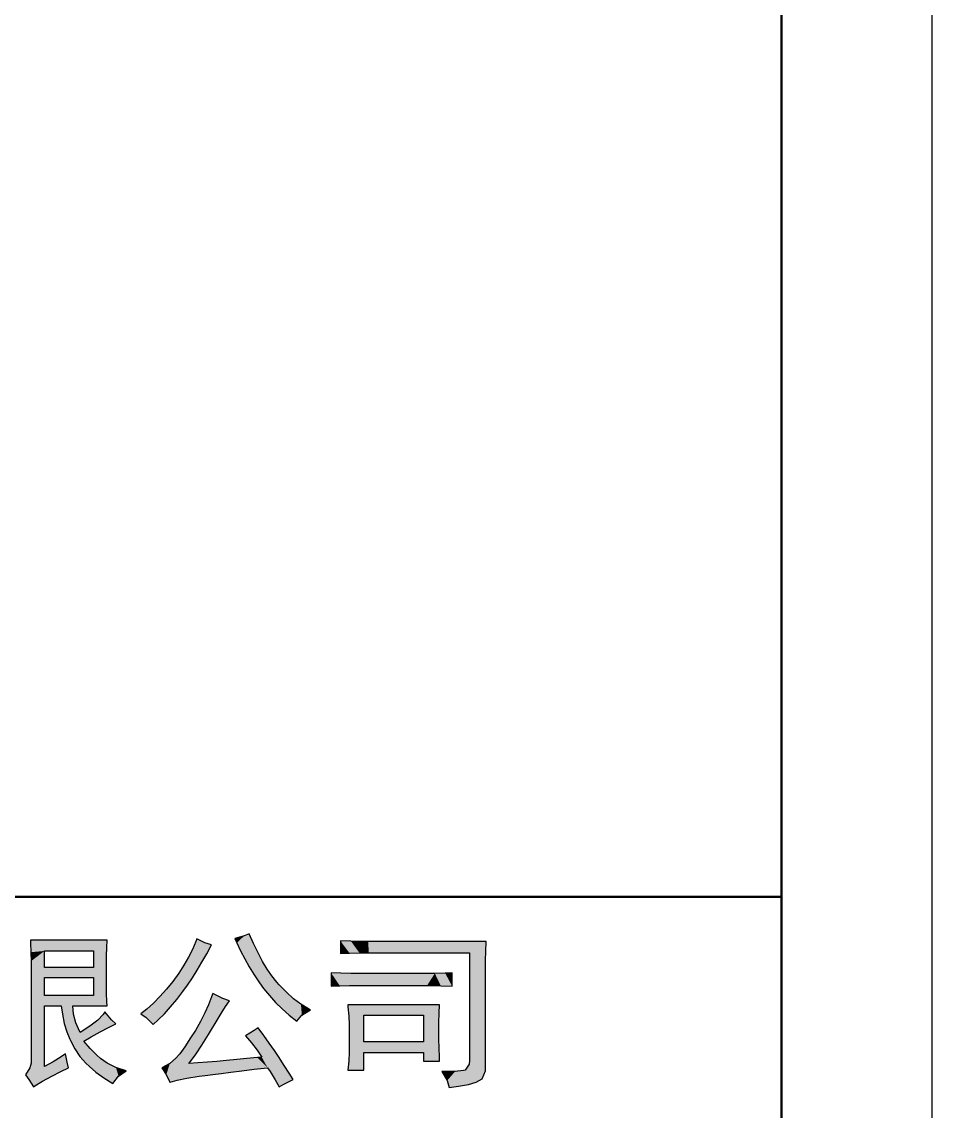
# Model space of a CAD drawing. Extents: x 0 to 420, y 0 to 297.
# Drawn here: x 389.76 to 420, y 39.88 to 76.06 of the extents above; entities that cross this region are included whole.
import ezdxf

# ---------------------------------------------------------------- set-up
doc = ezdxf.new("R2010")
doc.units = 0

msp = doc.modelspace()

# ---------------------------------------------------------------- linework, layer by layer
at = {"color": 7, "lineweight": 25}
msp.add_line((420, 0), (420, 297), dxfattribs=at)
at = {"color": 7, "lineweight": 50}
for p, q in [((415, 5), (415, 292)), ((415, 47), (235, 47))]:
    msp.add_line(p, q, dxfattribs=at)
at = {"color": 154, "lineweight": 25, "ltscale": 0.00236}
msp.add_line((395.576, 45.6), (395.543, 45.512), dxfattribs=at)
at = {"color": 154, "lineweight": 25, "ltscale": 0.007249}
msp.add_line((395.838, 45.475), (395.576, 45.6), dxfattribs=at)
at = {"color": 154, "lineweight": 25, "ltscale": 0.008174}
msp.add_line((397.153, 45.703), (396.836, 45.622), dxfattribs=at)
at = {"color": 154, "lineweight": 25, "ltscale": 0.004123}
msp.add_line((396.836, 45.622), (396.902, 45.471), dxfattribs=at)
at = {"color": 154, "lineweight": 25, "ltscale": 0.004535}
msp.add_line((397.319, 45.777), (397.153, 45.703), dxfattribs=at)
at = {"color": 154, "lineweight": 25, "ltscale": 0.009033}
msp.add_line((397.462, 45.445), (397.319, 45.777), dxfattribs=at)
at = {"color": 154, "lineweight": 25, "ltscale": 0.063541}
msp.add_line((392.596, 45.556), (390.055, 45.556), dxfattribs=at)
at = {"color": 154, "lineweight": 25, "ltscale": 0.002028}
msp.add_line((390.055, 45.556), (390.058, 45.475), dxfattribs=at)
at = {"color": 154, "lineweight": 25, "ltscale": 0.007833}
msp.add_line((390.058, 45.475), (390.069, 45.162), dxfattribs=at)
at = {"color": 154, "lineweight": 25, "ltscale": 0.007093}
msp.add_line((392.578, 45.037), (392.585, 45.32), dxfattribs=at)
at = {"color": 154, "lineweight": 25, "ltscale": 0.0059}
msp.add_line((392.585, 45.32), (392.596, 45.556), dxfattribs=at)
at = {"color": 154, "lineweight": 25, "ltscale": 0.00729}
msp.add_line((395.433, 45.254), (395.304, 44.992), dxfattribs=at)
at = {"color": 154, "lineweight": 25, "ltscale": 0.007013}
for p, q in [((395.543, 45.512), (395.433, 45.254)), ((405.054, 40.959), (405.165, 41.217))]:
    msp.add_line(p, q, dxfattribs=at)
at = {"color": 154, "lineweight": 25, "ltscale": 0.005824}
for p, q in [((396.059, 45.401), (395.838, 45.475)), ((396.534, 43.361), (396.667, 43.552)), ((398.287, 41.703), (398.155, 41.894))]:
    msp.add_line(p, q, dxfattribs=at)
at = {"color": 154, "lineweight": 25, "ltscale": 0.008239}
msp.add_line((395.904, 45.11), (396.059, 45.401), dxfattribs=at)
at = {"color": 154, "lineweight": 25, "ltscale": 0.007416}
msp.add_line((396.902, 45.471), (397.028, 45.202), dxfattribs=at)
at = {"color": 154, "lineweight": 25, "ltscale": 0.008568}
for p, q in [((397.61, 45.136), (397.462, 45.445)), ((403.824, 44.469), (403.481, 44.458))]:
    msp.add_line(p, q, dxfattribs=at)
at = {"color": 154, "lineweight": 25, "ltscale": 0.010406}
msp.add_line((400.347, 45.534), (400.347, 45.118), dxfattribs=at)
at = {"color": 154, "lineweight": 25, "ltscale": 0.008753}
msp.add_line((400.697, 45.523), (400.347, 45.534), dxfattribs=at)
at = {"color": 154, "lineweight": 25, "ltscale": 0.008198}
for p, q in [((401.024, 45.515), (400.697, 45.523)), ((400.693, 44.458), (400.365, 44.466)), ((400.324, 44.049), (400.652, 44.057)), ((392.287, 42.907), (392.029, 42.705))]:
    msp.add_line(p, q, dxfattribs=at)
at = {"color": 154, "lineweight": 25, "ltscale": 0.006079}
msp.add_line((401.267, 45.512), (401.024, 45.515), dxfattribs=at)
at = {"color": 154, "lineweight": 25, "ltscale": 0.098076}
msp.add_line((405.191, 45.512), (401.267, 45.512), dxfattribs=at)
at = {"color": 154, "lineweight": 25, "ltscale": 0.008112}
msp.add_line((405.176, 45.188), (405.191, 45.512), dxfattribs=at)
at = {"color": 154, "lineweight": 25, "ltscale": 0.007369}
msp.add_line((390.069, 45.162), (390.077, 44.867), dxfattribs=at)
at = {"color": 154, "lineweight": 25, "ltscale": 0.006999}
for p, q in [((390.077, 44.867), (390.08, 44.587)), ((396.383, 43.125), (396.534, 43.361))]:
    msp.add_line(p, q, dxfattribs=at)
at = {"color": 154, "lineweight": 25, "ltscale": 0.013721}
for p, q in [((390.515, 44.654), (390.515, 45.202)), ((392.14, 45.202), (392.14, 44.654))]:
    msp.add_line(p, q, dxfattribs=at)
at = {"color": 154, "lineweight": 25, "ltscale": 0.040611}
for p, q in [((390.515, 45.202), (392.14, 45.202)), ((392.14, 44.654), (390.515, 44.654)), ((390.515, 44.322), (392.14, 44.322)), ((392.14, 43.729), (390.515, 43.729))]:
    msp.add_line(p, q, dxfattribs=at)
at = {"color": 154, "lineweight": 25, "ltscale": 0.008196}
msp.add_line((392.574, 44.709), (392.578, 45.037), dxfattribs=at)
at = {"color": 154, "lineweight": 25, "ltscale": 0.007676}
msp.add_line((395.304, 44.992), (395.149, 44.727), dxfattribs=at)
at = {"color": 154, "lineweight": 25, "ltscale": 0.007962}
msp.add_line((395.746, 44.834), (395.904, 45.11), dxfattribs=at)
at = {"color": 154, "lineweight": 25, "ltscale": 0.007497}
msp.add_line((397.028, 45.202), (397.168, 44.937), dxfattribs=at)
at = {"color": 154, "lineweight": 25, "ltscale": 0.00763}
msp.add_line((397.168, 44.937), (397.319, 44.672), dxfattribs=at)
at = {"color": 154, "lineweight": 25, "ltscale": 0.007952}
msp.add_line((397.761, 44.856), (397.61, 45.136), dxfattribs=at)
at = {"color": 154, "lineweight": 25, "ltscale": 0.007557}
msp.add_line((400.347, 45.118), (400.649, 45.129), dxfattribs=at)
at = {"color": 154, "lineweight": 25, "ltscale": 0.00829}
msp.add_line((400.649, 45.129), (400.98, 45.136), dxfattribs=at)
at = {"color": 154, "lineweight": 25, "ltscale": 0.007736}
msp.add_line((400.98, 45.136), (401.29, 45.14), dxfattribs=at)
at = {"color": 154, "lineweight": 25, "ltscale": 0.083617}
msp.add_line((401.29, 45.14), (404.634, 45.14), dxfattribs=at)
at = {"color": 154, "lineweight": 25, "ltscale": 0.089235}
msp.add_line((404.634, 45.14), (404.634, 41.57), dxfattribs=at)
at = {"color": 154, "lineweight": 25, "ltscale": 0.005987}
msp.add_line((405.165, 44.654), (405.168, 44.893), dxfattribs=at)
at = {"color": 154, "lineweight": 25, "ltscale": 0.00737}
msp.add_line((405.168, 44.893), (405.176, 45.188), dxfattribs=at)
at = {"color": 154, "lineweight": 25, "ltscale": 0.077632}
msp.add_line((390.08, 44.587), (390.08, 41.482), dxfattribs=at)
at = {"color": 154, "lineweight": 25, "ltscale": 0.006354}
msp.add_line((392.574, 44.455), (392.574, 44.709), dxfattribs=at)
at = {"color": 154, "lineweight": 25, "ltscale": 0.007918}
msp.add_line((395.149, 44.727), (394.976, 44.462), dxfattribs=at)
at = {"color": 154, "lineweight": 25, "ltscale": 0.007487}
msp.add_line((395.429, 44.311), (395.587, 44.565), dxfattribs=at)
at = {"color": 154, "lineweight": 25, "ltscale": 0.007802}
msp.add_line((395.587, 44.565), (395.746, 44.834), dxfattribs=at)
at = {"color": 154, "lineweight": 25, "ltscale": 0.007692}
msp.add_line((397.319, 44.672), (397.481, 44.41), dxfattribs=at)
at = {"color": 154, "lineweight": 25, "ltscale": 0.007439}
msp.add_line((397.915, 44.602), (397.761, 44.856), dxfattribs=at)
at = {"color": 154, "lineweight": 25, "ltscale": 0.006896}
msp.add_line((398.07, 44.374), (397.915, 44.602), dxfattribs=at)
at = {"color": 154, "lineweight": 25, "ltscale": 0.08592}
msp.add_line((405.165, 41.217), (405.165, 44.654), dxfattribs=at)
at = {"color": 154, "lineweight": 25, "ltscale": 0.014826}
for p, q in [((390.515, 43.729), (390.515, 44.322)), ((392.14, 44.322), (392.14, 43.729)), ((401.12, 41.239), (401.12, 41.832))]:
    msp.add_line(p, q, dxfattribs=at)
at = {"color": 154, "lineweight": 25, "ltscale": 0.008841}
msp.add_line((392.574, 44.101), (392.574, 44.455), dxfattribs=at)
at = {"color": 154, "lineweight": 25, "ltscale": 0.008054}
msp.add_line((394.777, 44.189), (394.574, 43.939), dxfattribs=at)
at = {"color": 154, "lineweight": 25, "ltscale": 0.008436}
msp.add_line((394.976, 44.462), (394.777, 44.189), dxfattribs=at)
at = {"color": 154, "lineweight": 25, "ltscale": 0.007228}
msp.add_line((395.267, 44.071), (395.429, 44.311), dxfattribs=at)
at = {"color": 154, "lineweight": 25, "ltscale": 0.007969}
msp.add_line((397.481, 44.41), (397.658, 44.145), dxfattribs=at)
at = {"color": 154, "lineweight": 25, "ltscale": 0.005728}
msp.add_line((397.658, 44.145), (397.794, 43.961), dxfattribs=at)
at = {"color": 154, "lineweight": 25, "ltscale": 0.006486}
msp.add_line((398.232, 44.171), (398.07, 44.374), dxfattribs=at)
at = {"color": 154, "lineweight": 25, "ltscale": 0.003067}
msp.add_line((398.313, 44.079), (398.232, 44.171), dxfattribs=at)
at = {"color": 154, "lineweight": 25, "ltscale": 0.010959}
for p, q in [((400.033, 44.477), (400.033, 44.038)), ((404.052, 44.038), (404.052, 44.477))]:
    msp.add_line(p, q, dxfattribs=at)
at = {"color": 154, "lineweight": 25, "ltscale": 0.008292}
msp.add_line((400.365, 44.466), (400.033, 44.477), dxfattribs=at)
at = {"color": 154, "lineweight": 25, "ltscale": 0.007091}
for p, q in [((400.976, 44.455), (400.693, 44.458)), ((403.106, 41.832), (403.106, 41.548))]:
    msp.add_line(p, q, dxfattribs=at)
at = {"color": 154, "lineweight": 25, "ltscale": 0.055714}
msp.add_line((403.205, 44.455), (400.976, 44.455), dxfattribs=at)
at = {"color": 154, "lineweight": 25, "ltscale": 0.006908}
msp.add_line((403.481, 44.458), (403.205, 44.455), dxfattribs=at)
at = {"color": 154, "lineweight": 25, "ltscale": 0.005713}
msp.add_line((404.052, 44.477), (403.824, 44.469), dxfattribs=at)
at = {"color": 154, "lineweight": 25, "ltscale": 0.00783}
for p, q in [((392.582, 43.788), (392.574, 44.101)), ((403.363, 44.057), (403.677, 44.049))]:
    msp.add_line(p, q, dxfattribs=at)
at = {"color": 154, "lineweight": 25, "ltscale": 0.006725}
msp.add_line((392.589, 43.519), (392.582, 43.788), dxfattribs=at)
at = {"color": 154, "lineweight": 25, "ltscale": 0.008421}
for p, q in [((394.574, 43.939), (394.353, 43.685)), ((396.902, 41.6), (396.567, 41.567))]:
    msp.add_line(p, q, dxfattribs=at)
at = {"color": 154, "lineweight": 25, "ltscale": 0.008417}
msp.add_line((394.913, 43.593), (395.116, 43.862), dxfattribs=at)
at = {"color": 154, "lineweight": 25, "ltscale": 0.006466}
for p, q in [((395.116, 43.862), (395.267, 44.071)), ((395.403, 41.578), (395.554, 41.788))]:
    msp.add_line(p, q, dxfattribs=at)
at = {"color": 154, "lineweight": 25, "ltscale": 0.003234}
msp.add_line((396.11, 43.795), (396.066, 43.674), dxfattribs=at)
at = {"color": 154, "lineweight": 25, "ltscale": 0.009349}
msp.add_line((396.446, 43.629), (396.11, 43.795), dxfattribs=at)
at = {"color": 154, "lineweight": 25, "ltscale": 0.007723}
msp.add_line((397.794, 43.961), (397.989, 43.722), dxfattribs=at)
at = {"color": 154, "lineweight": 25, "ltscale": 0.008597}
msp.add_line((398.553, 43.832), (398.313, 44.079), dxfattribs=at)
at = {"color": 154, "lineweight": 25, "ltscale": 0.008084}
msp.add_line((398.792, 43.615), (398.553, 43.832), dxfattribs=at)
at = {"color": 154, "lineweight": 25, "ltscale": 0.007281}
msp.add_line((400.033, 44.038), (400.324, 44.049), dxfattribs=at)
at = {"color": 154, "lineweight": 25, "ltscale": 0.008104}
msp.add_line((400.652, 44.057), (400.976, 44.06), dxfattribs=at)
at = {"color": 154, "lineweight": 25, "ltscale": 0.056267}
msp.add_line((400.976, 44.06), (403.227, 44.06), dxfattribs=at)
at = {"color": 154, "lineweight": 25, "ltscale": 0.003409}
msp.add_line((403.227, 44.06), (403.363, 44.057), dxfattribs=at)
at = {"color": 154, "lineweight": 25, "ltscale": 0.009397}
msp.add_line((403.677, 44.049), (404.052, 44.038), dxfattribs=at)
at = {"color": 154, "lineweight": 25, "ltscale": 0.003596}
msp.add_line((392.596, 43.375), (392.589, 43.519), dxfattribs=at)
at = {"color": 154, "lineweight": 25, "ltscale": 0.007174}
msp.add_line((394.136, 43.464), (393.922, 43.272), dxfattribs=at)
at = {"color": 154, "lineweight": 25, "ltscale": 0.007749}
for p, q in [((394.353, 43.685), (394.136, 43.464)), ((392.254, 41.747), (392.033, 41.964))]:
    msp.add_line(p, q, dxfattribs=at)
at = {"color": 154, "lineweight": 25, "ltscale": 0.008041}
msp.add_line((394.707, 43.346), (394.913, 43.593), dxfattribs=at)
at = {"color": 154, "lineweight": 25, "ltscale": 0.007378}
msp.add_line((395.967, 43.419), (395.845, 43.151), dxfattribs=at)
at = {"color": 154, "lineweight": 25, "ltscale": 0.006823}
msp.add_line((396.066, 43.674), (395.967, 43.419), dxfattribs=at)
at = {"color": 154, "lineweight": 25, "ltscale": 0.005854}
msp.add_line((396.667, 43.552), (396.446, 43.629), dxfattribs=at)
at = {"color": 154, "lineweight": 25, "ltscale": 0.007694}
for p, q in [((397.989, 43.722), (398.195, 43.493)), ((394.501, 43.117), (394.707, 43.346))]:
    msp.add_line(p, q, dxfattribs=at)
at = {"color": 154, "lineweight": 25, "ltscale": 0.007684}
msp.add_line((398.195, 43.493), (398.413, 43.276), dxfattribs=at)
at = {"color": 154, "lineweight": 25, "ltscale": 0.007625}
msp.add_line((399.035, 43.431), (398.792, 43.615), dxfattribs=at)
at = {"color": 154, "lineweight": 25, "ltscale": 0.007233}
msp.add_line((399.282, 43.28), (399.035, 43.431), dxfattribs=at)
at = {"color": 154, "lineweight": 25, "ltscale": 0.07625}
msp.add_line((403.64, 43.419), (400.59, 43.419), dxfattribs=at)
at = {"color": 154, "lineweight": 25, "ltscale": 0.001851}
msp.add_line((400.59, 43.419), (400.597, 43.346), dxfattribs=at)
at = {"color": 154, "lineweight": 25, "ltscale": 0.007198}
msp.add_line((403.621, 43.132), (403.64, 43.419), dxfattribs=at)
at = {"color": 154, "lineweight": 25, "ltscale": 0.050097}
msp.add_line((390.515, 41.371), (390.515, 43.375), dxfattribs=at)
at = {"color": 154, "lineweight": 25, "ltscale": 0.013905}
msp.add_line((390.515, 43.375), (391.071, 43.375), dxfattribs=at)
at = {"color": 154, "lineweight": 25, "ltscale": 0.006981}
msp.add_line((391.071, 43.375), (391.112, 43.099), dxfattribs=at)
at = {"color": 154, "lineweight": 25, "ltscale": 0.007712}
msp.add_line((391.112, 43.099), (391.174, 42.797), dxfattribs=at)
at = {"color": 154, "lineweight": 25, "ltscale": 0.028455}
msp.add_line((391.458, 43.375), (392.596, 43.375), dxfattribs=at)
at = {"color": 154, "lineweight": 25, "ltscale": 0.006937}
msp.add_line((391.484, 43.099), (391.458, 43.375), dxfattribs=at)
at = {"color": 154, "lineweight": 25, "ltscale": 0.00735}
msp.add_line((391.561, 42.815), (391.484, 43.099), dxfattribs=at)
at = {"color": 154, "lineweight": 25, "ltscale": 0.006513}
msp.add_line((392.467, 43.095), (392.287, 42.907), dxfattribs=at)
at = {"color": 154, "lineweight": 25, "ltscale": 0.002505}
msp.add_line((392.526, 43.176), (392.467, 43.095), dxfattribs=at)
at = {"color": 154, "lineweight": 25, "ltscale": 0.008372}
msp.add_line((392.74, 42.919), (392.526, 43.176), dxfattribs=at)
at = {"color": 154, "lineweight": 25, "ltscale": 0.006631}
msp.add_line((393.922, 43.272), (393.712, 43.11), dxfattribs=at)
at = {"color": 154, "lineweight": 25, "ltscale": 0.005389}
msp.add_line((393.712, 43.11), (393.893, 42.992), dxfattribs=at)
at = {"color": 154, "lineweight": 25, "ltscale": 0.007358}
msp.add_line((394.291, 42.911), (394.501, 43.117), dxfattribs=at)
at = {"color": 154, "lineweight": 25, "ltscale": 0.008072}
msp.add_line((395.845, 43.151), (395.698, 42.863), dxfattribs=at)
at = {"color": 154, "lineweight": 25, "ltscale": 0.007975}
msp.add_line((396.217, 42.852), (396.383, 43.125), dxfattribs=at)
at = {"color": 154, "lineweight": 25, "ltscale": 0.007892}
msp.add_line((398.413, 43.276), (398.648, 43.066), dxfattribs=at)
at = {"color": 154, "lineweight": 25, "ltscale": 0.007867}
msp.add_line((398.648, 43.066), (398.895, 42.871), dxfattribs=at)
at = {"color": 154, "lineweight": 25, "ltscale": 0.006463}
msp.add_line((398.895, 42.871), (399.065, 43.066), dxfattribs=at)
at = {"color": 154, "lineweight": 25, "ltscale": 0.008512}
msp.add_line((399.065, 43.066), (399.356, 43.243), dxfattribs=at)
at = {"color": 154, "lineweight": 25, "ltscale": 0.002059}
msp.add_line((399.356, 43.243), (399.282, 43.28), dxfattribs=at)
at = {"color": 154, "lineweight": 25, "ltscale": 0.007771}
msp.add_line((400.597, 43.346), (400.627, 43.036), dxfattribs=at)
at = {"color": 154, "lineweight": 25, "ltscale": 0.02201}
for p, q in [((401.12, 42.185), (401.12, 43.066)), ((403.106, 43.066), (403.106, 42.185))]:
    msp.add_line(p, q, dxfattribs=at)
at = {"color": 154, "lineweight": 25, "ltscale": 0.049636}
for p, q in [((401.12, 43.066), (403.106, 43.066)), ((403.106, 42.185), (401.12, 42.185)), ((401.12, 41.832), (403.106, 41.832))]:
    msp.add_line(p, q, dxfattribs=at)
at = {"color": 154, "lineweight": 25, "ltscale": 0.007644}
msp.add_line((403.618, 42.826), (403.621, 43.132), dxfattribs=at)
at = {"color": 154, "lineweight": 25, "ltscale": 0.007224}
msp.add_line((391.174, 42.797), (391.259, 42.521), dxfattribs=at)
at = {"color": 154, "lineweight": 25, "ltscale": 0.008005}
msp.add_line((391.686, 42.521), (391.561, 42.815), dxfattribs=at)
at = {"color": 154, "lineweight": 25, "ltscale": 0.009733}
msp.add_line((392.029, 42.705), (391.701, 42.495), dxfattribs=at)
at = {"color": 154, "lineweight": 25, "ltscale": 0.006754}
msp.add_line((392.644, 42.664), (392.887, 42.782), dxfattribs=at)
at = {"color": 154, "lineweight": 25, "ltscale": 0.005018}
msp.add_line((392.887, 42.782), (392.74, 42.919), dxfattribs=at)
at = {"color": 154, "lineweight": 25, "ltscale": 0.008205}
msp.add_line((393.893, 42.992), (394.125, 42.76), dxfattribs=at)
at = {"color": 154, "lineweight": 25, "ltscale": 0.005606}
msp.add_line((394.125, 42.76), (394.291, 42.911), dxfattribs=at)
at = {"color": 154, "lineweight": 25, "ltscale": 0.008658}
msp.add_line((395.698, 42.863), (395.528, 42.561), dxfattribs=at)
at = {"color": 154, "lineweight": 25, "ltscale": 0.009129}
msp.add_line((396.029, 42.539), (396.217, 42.852), dxfattribs=at)
at = {"color": 154, "lineweight": 25, "ltscale": 0.006912}
msp.add_line((400.627, 43.036), (400.638, 42.76), dxfattribs=at)
at = {"color": 154, "lineweight": 25, "ltscale": 0.020444}
msp.add_line((400.638, 42.76), (400.638, 41.942), dxfattribs=at)
at = {"color": 154, "lineweight": 25, "ltscale": 0.001658}
msp.add_line((403.618, 42.76), (403.618, 42.826), dxfattribs=at)
at = {"color": 154, "lineweight": 25, "ltscale": 0.012156}
msp.add_line((403.618, 42.274), (403.618, 42.76), dxfattribs=at)
at = {"color": 154, "lineweight": 25, "ltscale": 0.006687}
msp.add_line((391.259, 42.521), (391.362, 42.274), dxfattribs=at)
at = {"color": 154, "lineweight": 25, "ltscale": 0.000742191}
msp.add_line((391.701, 42.495), (391.686, 42.521), dxfattribs=at)
at = {"color": 154, "lineweight": 25, "ltscale": 0.007265}
msp.add_line((391.823, 42.208), (392.073, 42.355), dxfattribs=at)
at = {"color": 154, "lineweight": 25, "ltscale": 0.008533}
msp.add_line((392.073, 42.355), (392.372, 42.521), dxfattribs=at)
at = {"color": 154, "lineweight": 25, "ltscale": 0.007704}
msp.add_line((392.372, 42.521), (392.644, 42.664), dxfattribs=at)
at = {"color": 154, "lineweight": 25, "ltscale": 0.007331}
msp.add_line((395.528, 42.561), (395.37, 42.314), dxfattribs=at)
at = {"color": 154, "lineweight": 25, "ltscale": 0.010503}
msp.add_line((395.742, 42.071), (395.963, 42.429), dxfattribs=at)
at = {"color": 154, "lineweight": 25, "ltscale": 0.003222}
msp.add_line((395.963, 42.429), (396.029, 42.539), dxfattribs=at)
at = {"color": 154, "lineweight": 25, "ltscale": 0.008386}
msp.add_line((397.484, 42.558), (397.197, 42.384), dxfattribs=at)
at = {"color": 154, "lineweight": 25, "ltscale": 0.007581}
msp.add_line((397.197, 42.384), (397.392, 42.152), dxfattribs=at)
at = {"color": 154, "lineweight": 25, "ltscale": 0.003886}
msp.add_line((397.61, 42.65), (397.484, 42.558), dxfattribs=at)
at = {"color": 154, "lineweight": 25, "ltscale": 0.007902}
msp.add_line((397.798, 42.395), (397.61, 42.65), dxfattribs=at)
at = {"color": 154, "lineweight": 25, "ltscale": 0.007847}
msp.add_line((397.982, 42.141), (397.798, 42.395), dxfattribs=at)
at = {"color": 154, "lineweight": 25, "ltscale": 0.001197}
msp.add_line((391.362, 42.274), (391.381, 42.23), dxfattribs=at)
at = {"color": 154, "lineweight": 25, "ltscale": 0.007785}
msp.add_line((391.381, 42.23), (391.524, 41.953), dxfattribs=at)
at = {"color": 154, "lineweight": 25, "ltscale": 0.008031}
for p, q in [((392.033, 41.964), (391.823, 42.208)), ((392.891, 41.338), (392.604, 41.482))]:
    msp.add_line(p, q, dxfattribs=at)
at = {"color": 154, "lineweight": 25, "ltscale": 0.00698}
msp.add_line((395.175, 42.016), (395.009, 41.791), dxfattribs=at)
at = {"color": 154, "lineweight": 25, "ltscale": 0.008914}
for p, q in [((395.37, 42.314), (395.175, 42.016)), ((393.226, 41.217), (392.891, 41.338))]:
    msp.add_line(p, q, dxfattribs=at)
at = {"color": 154, "lineweight": 25, "ltscale": 0.008505}
msp.add_line((395.554, 41.788), (395.742, 42.071), dxfattribs=at)
at = {"color": 154, "lineweight": 25, "ltscale": 0.007754}
msp.add_line((397.392, 42.152), (397.58, 41.906), dxfattribs=at)
at = {"color": 154, "lineweight": 25, "ltscale": 0.007537}
msp.add_line((398.155, 41.894), (397.982, 42.141), dxfattribs=at)
at = {"color": 154, "lineweight": 25, "ltscale": 0.007276}
msp.add_line((403.621, 41.983), (403.618, 42.274), dxfattribs=at)
at = {"color": 154, "lineweight": 25, "ltscale": 0.007556}
msp.add_line((403.632, 41.681), (403.621, 41.983), dxfattribs=at)
at = {"color": 154, "lineweight": 25, "ltscale": 0.007898}
msp.add_line((391.075, 41.685), (390.806, 41.519), dxfattribs=at)
at = {"color": 154, "lineweight": 25, "ltscale": 0.004475}
msp.add_line((391.219, 41.791), (391.075, 41.685), dxfattribs=at)
at = {"color": 154, "lineweight": 25, "ltscale": 0.0071}
msp.add_line((391.267, 41.511), (391.219, 41.791), dxfattribs=at)
at = {"color": 154, "lineweight": 25, "ltscale": 0.00756}
for p, q in [((391.524, 41.953), (391.694, 41.703)), ((392.976, 41.047), (393.226, 41.217))]:
    msp.add_line(p, q, dxfattribs=at)
at = {"color": 154, "lineweight": 25, "ltscale": 0.007496}
msp.add_line((391.694, 41.703), (391.896, 41.482), dxfattribs=at)
at = {"color": 154, "lineweight": 25, "ltscale": 0.004176}
msp.add_line((392.379, 41.637), (392.254, 41.747), dxfattribs=at)
at = {"color": 154, "lineweight": 25, "ltscale": 0.00682}
msp.add_line((392.604, 41.482), (392.379, 41.637), dxfattribs=at)
at = {"color": 154, "lineweight": 25, "ltscale": 0.006394}
msp.add_line((394.873, 41.637), (394.681, 41.467), dxfattribs=at)
at = {"color": 154, "lineweight": 25, "ltscale": 0.005155}
msp.add_line((395.009, 41.791), (394.873, 41.637), dxfattribs=at)
at = {"color": 154, "lineweight": 25, "ltscale": 0.008504}
msp.add_line((397.241, 41.629), (396.902, 41.6), dxfattribs=at)
at = {"color": 154, "lineweight": 25, "ltscale": 0.008705}
msp.add_line((397.588, 41.666), (397.241, 41.629), dxfattribs=at)
at = {"color": 154, "lineweight": 25, "ltscale": 0.006768}
msp.add_line((397.58, 41.906), (397.731, 41.681), dxfattribs=at)
at = {"color": 154, "lineweight": 25, "ltscale": 0.003611}
msp.add_line((397.731, 41.681), (397.588, 41.666), dxfattribs=at)
at = {"color": 154, "lineweight": 25, "ltscale": 0.009069}
msp.add_line((398.483, 41.397), (398.287, 41.703), dxfattribs=at)
at = {"color": 154, "lineweight": 25, "ltscale": 0.007192}
msp.add_line((400.638, 41.847), (400.623, 41.559), dxfattribs=at)
at = {"color": 154, "lineweight": 25, "ltscale": 0.002394}
msp.add_line((400.638, 41.942), (400.638, 41.847), dxfattribs=at)
at = {"color": 154, "lineweight": 25, "ltscale": 0.00332}
msp.add_line((403.64, 41.548), (403.632, 41.681), dxfattribs=at)
at = {"color": 154, "lineweight": 25, "ltscale": 0.007}
msp.add_line((390.036, 41.32), (389.885, 41.084), dxfattribs=at)
at = {"color": 154, "lineweight": 25, "ltscale": 0.0042}
msp.add_line((390.08, 41.482), (390.036, 41.32), dxfattribs=at)
at = {"color": 154, "lineweight": 25, "ltscale": 0.008154}
msp.add_line((390.806, 41.519), (390.515, 41.371), dxfattribs=at)
at = {"color": 154, "lineweight": 25, "ltscale": 0.007125}
msp.add_line((391.06, 41.198), (391.314, 41.327), dxfattribs=at)
at = {"color": 154, "lineweight": 25, "ltscale": 0.004758}
msp.add_line((391.314, 41.327), (391.267, 41.511), dxfattribs=at)
at = {"color": 154, "lineweight": 25, "ltscale": 0.004039}
msp.add_line((391.896, 41.482), (392.007, 41.364), dxfattribs=at)
at = {"color": 154, "lineweight": 25, "ltscale": 0.007312}
msp.add_line((392.007, 41.364), (392.228, 41.173), dxfattribs=at)
at = {"color": 154, "lineweight": 25, "ltscale": 0.007579}
for p, q in [((394.681, 41.467), (394.412, 41.327)), ((395.613, 41.486), (395.311, 41.46))]:
    msp.add_line(p, q, dxfattribs=at)
at = {"color": 154, "lineweight": 25, "ltscale": 0.006922}
msp.add_line((394.412, 41.327), (394.563, 41.095), dxfattribs=at)
at = {"color": 154, "lineweight": 25, "ltscale": 0.00374}
msp.add_line((395.311, 41.46), (395.403, 41.578), dxfattribs=at)
at = {"color": 154, "lineweight": 25, "ltscale": 0.007854}
msp.add_line((395.926, 41.511), (395.613, 41.486), dxfattribs=at)
at = {"color": 154, "lineweight": 25, "ltscale": 0.007946}
msp.add_line((396.243, 41.537), (395.926, 41.511), dxfattribs=at)
at = {"color": 154, "lineweight": 25, "ltscale": 0.008137}
msp.add_line((396.567, 41.567), (396.243, 41.537), dxfattribs=at)
at = {"color": 154, "lineweight": 25, "ltscale": 0.0102}
msp.add_line((397.076, 41.224), (397.481, 41.272), dxfattribs=at)
at = {"color": 154, "lineweight": 25, "ltscale": 0.011228}
msp.add_line((397.481, 41.272), (397.926, 41.327), dxfattribs=at)
at = {"color": 154, "lineweight": 25, "ltscale": 0.003934}
msp.add_line((397.926, 41.327), (398.011, 41.195), dxfattribs=at)
at = {"color": 154, "lineweight": 25, "ltscale": 0.007614}
for p, q in [((398.645, 41.139), (398.483, 41.397)), ((390.195, 40.719), (390.452, 40.882))]:
    msp.add_line(p, q, dxfattribs=at)
at = {"color": 154, "lineweight": 25, "ltscale": 0.008055}
msp.add_line((400.623, 41.559), (400.59, 41.239), dxfattribs=at)
at = {"color": 154, "lineweight": 25, "ltscale": 0.013353}
msp.add_line((403.106, 41.548), (403.64, 41.548), dxfattribs=at)
at = {"color": 154, "lineweight": 25, "ltscale": 0.006028}
msp.add_line((404.623, 41.438), (404.487, 41.239), dxfattribs=at)
at = {"color": 154, "lineweight": 25, "ltscale": 0.003327}
msp.add_line((404.634, 41.57), (404.623, 41.438), dxfattribs=at)
at = {"color": 154, "lineweight": 25, "ltscale": 0.004734}
msp.add_line((389.885, 41.084), (389.999, 40.933), dxfattribs=at)
at = {"color": 154, "lineweight": 25, "ltscale": 0.007155}
msp.add_line((389.999, 40.933), (390.15, 40.69), dxfattribs=at)
at = {"color": 154, "lineweight": 25, "ltscale": 0.008608}
msp.add_line((390.452, 40.882), (390.758, 41.04), dxfattribs=at)
at = {"color": 154, "lineweight": 25, "ltscale": 0.008527}
msp.add_line((390.758, 41.04), (391.06, 41.198), dxfattribs=at)
at = {"color": 154, "lineweight": 25, "ltscale": 0.00805}
msp.add_line((392.228, 41.173), (392.489, 40.985), dxfattribs=at)
at = {"color": 154, "lineweight": 25, "ltscale": 0.008893}
msp.add_line((392.489, 40.985), (392.792, 40.797), dxfattribs=at)
at = {"color": 154, "lineweight": 25, "ltscale": 0.007699}
msp.add_line((392.792, 40.8), (392.976, 41.047), dxfattribs=at)
at = {"color": 154, "lineweight": 25, "ltscale": 0.007004}
msp.add_line((394.563, 41.095), (394.681, 40.841), dxfattribs=at)
at = {"color": 154, "lineweight": 25, "ltscale": 0.006148}
msp.add_line((394.689, 40.845), (394.924, 40.915), dxfattribs=at)
at = {"color": 154, "lineweight": 25, "ltscale": 0.008182}
msp.add_line((394.924, 40.915), (395.245, 40.981), dxfattribs=at)
at = {"color": 154, "lineweight": 25, "ltscale": 0.010236}
msp.add_line((395.245, 40.981), (395.65, 41.04), dxfattribs=at)
at = {"color": 154, "lineweight": 25, "ltscale": 0.00521}
msp.add_line((395.65, 41.04), (395.856, 41.069), dxfattribs=at)
at = {"color": 154, "lineweight": 25, "ltscale": 0.006214}
msp.add_line((395.856, 41.069), (396.103, 41.099), dxfattribs=at)
at = {"color": 154, "lineweight": 25, "ltscale": 0.00715}
msp.add_line((396.103, 41.099), (396.387, 41.136), dxfattribs=at)
at = {"color": 154, "lineweight": 25, "ltscale": 0.008167}
msp.add_line((396.387, 41.136), (396.711, 41.176), dxfattribs=at)
at = {"color": 154, "lineweight": 25, "ltscale": 0.009195}
msp.add_line((396.711, 41.176), (397.076, 41.224), dxfattribs=at)
at = {"color": 154, "lineweight": 25, "ltscale": 0.007976}
msp.add_line((398.011, 41.195), (398.177, 40.922), dxfattribs=at)
at = {"color": 154, "lineweight": 25, "ltscale": 0.006728}
msp.add_line((398.177, 40.922), (398.313, 40.69), dxfattribs=at)
at = {"color": 154, "lineweight": 25, "ltscale": 0.008484}
msp.add_line((398.472, 40.775), (398.774, 40.929), dxfattribs=at)
at = {"color": 154, "lineweight": 25, "ltscale": 0.006159}
msp.add_line((398.774, 40.929), (398.645, 41.139), dxfattribs=at)
at = {"color": 154, "lineweight": 25, "ltscale": 0.013261}
msp.add_line((400.59, 41.239), (401.12, 41.239), dxfattribs=at)
at = {"color": 154, "lineweight": 25, "ltscale": 0.011053}
msp.add_line((404.155, 41.202), (403.713, 41.195), dxfattribs=at)
at = {"color": 154, "lineweight": 25, "ltscale": 0.008639}
msp.add_line((403.713, 41.195), (403.894, 40.9), dxfattribs=at)
at = {"color": 154, "lineweight": 25, "ltscale": 0.006009}
msp.add_line((403.894, 40.9), (403.957, 40.668), dxfattribs=at)
at = {"color": 154, "lineweight": 25, "ltscale": 0.006845}
msp.add_line((404.428, 41.228), (404.155, 41.202), dxfattribs=at)
at = {"color": 154, "lineweight": 25, "ltscale": 0.001499}
msp.add_line((404.487, 41.239), (404.428, 41.228), dxfattribs=at)
at = {"color": 154, "lineweight": 25, "ltscale": 0.00586}
msp.add_line((404.852, 40.841), (405.054, 40.959), dxfattribs=at)
at = {"color": 154, "lineweight": 25, "ltscale": 0.001328}
msp.add_line((390.15, 40.69), (390.195, 40.719), dxfattribs=at)
at = {"color": 154, "lineweight": 25, "ltscale": 9.20296e-05}
msp.add_line((392.792, 40.797), (392.792, 40.8), dxfattribs=at)
at = {"color": 154, "lineweight": 25, "ltscale": 0.000205656}
msp.add_line((394.681, 40.841), (394.689, 40.845), dxfattribs=at)
at = {"color": 154, "lineweight": 25, "ltscale": 0.004491}
msp.add_line((398.313, 40.69), (398.472, 40.775), dxfattribs=at)
at = {"color": 154, "lineweight": 25, "ltscale": 0.007801}
msp.add_line((403.957, 40.668), (404.266, 40.708), dxfattribs=at)
at = {"color": 154, "lineweight": 25, "ltscale": 0.008344}
msp.add_line((404.266, 40.708), (404.594, 40.771), dxfattribs=at)
at = {"color": 154, "lineweight": 25, "ltscale": 0.006679}
msp.add_line((404.594, 40.771), (404.852, 40.841), dxfattribs=at)
at = {"color": 154, "lineweight": 5}
for points in [[(395.433, 45.254), (395.587, 44.565), (395.543, 45.512), (395.576, 45.6)], [(395.838, 45.475), (395.576, 45.6), (395.746, 44.834), (395.587, 44.565)], [(396.902, 45.471), (397.153, 45.703), (396.836, 45.622)], [(396.902, 45.471), (397.028, 45.202), (397.153, 45.703), (397.168, 44.937)], [(397.153, 45.703), (397.168, 44.937), (397.319, 45.777), (397.319, 44.672)], [(397.481, 44.41), (397.462, 45.445), (397.319, 45.777)], [(397.319, 45.777), (397.319, 44.672), (397.481, 44.41)], [(392.596, 45.556), (390.055, 45.556), (390.069, 45.162), (390.058, 45.475)], [(392.14, 45.202), (392.596, 45.556), (390.515, 45.202), (390.069, 45.162)], [(392.578, 45.037), (392.585, 45.32), (392.14, 45.202), (392.596, 45.556)], [(395.304, 44.992), (395.429, 44.311), (395.433, 45.254), (395.587, 44.565)], [(395.838, 45.475), (395.746, 44.834), (396.059, 45.401), (395.904, 45.11)], [(397.658, 44.145), (397.61, 45.136), (397.481, 44.41), (397.462, 45.445)], [(400.697, 45.523), (400.347, 45.534), (400.98, 45.136), (400.649, 45.129)], [(400.649, 45.129), (400.347, 45.534), (400.347, 45.118)], [(400.697, 45.523), (400.98, 45.136), (401.024, 45.515)], [(401.29, 45.14), (401.267, 45.512), (400.98, 45.136), (401.024, 45.515)], [(401.29, 45.14), (404.634, 45.14), (401.267, 45.512), (405.191, 45.512)], [(404.852, 40.841), (405.176, 45.188), (404.634, 45.14), (405.191, 45.512)], [(390.515, 45.202), (390.069, 45.162), (390.077, 44.867)], [(390.515, 45.202), (390.077, 44.867), (390.15, 40.69), (390.08, 44.587)], [(390.515, 45.202), (390.15, 40.69), (390.452, 40.882), (390.195, 40.719)], [(390.515, 45.202), (390.452, 40.882), (390.515, 43.375), (390.515, 41.371)], [(390.515, 43.375), (390.515, 43.729), (390.515, 45.202), (390.515, 44.322)], [(390.515, 45.202), (390.515, 44.322), (390.515, 44.654), (392.14, 44.322)], [(392.14, 44.654), (392.596, 43.375), (392.14, 45.202), (392.589, 43.519)], [(392.14, 45.202), (392.589, 43.519), (392.582, 43.788)], [(392.574, 44.709), (392.578, 45.037), (392.574, 44.101), (392.14, 45.202)], [(392.14, 45.202), (392.582, 43.788), (392.574, 44.101)], [(395.149, 44.727), (395.267, 44.071), (395.304, 44.992), (395.429, 44.311)], [(397.794, 43.961), (397.761, 44.856), (397.658, 44.145), (397.61, 45.136)], [(404.852, 40.841), (404.634, 45.14), (404.623, 41.438), (404.634, 41.57)], [(405.054, 40.959), (405.168, 44.893), (404.852, 40.841), (405.176, 45.188)], [(405.054, 40.959), (405.165, 41.217), (405.168, 44.893), (405.165, 44.654)], [(390.036, 41.32), (390.15, 40.69), (390.08, 41.482), (390.08, 44.587)], [(390.515, 44.654), (392.14, 44.322), (392.14, 44.654), (392.596, 43.375)], [(392.574, 44.709), (392.574, 44.101), (392.574, 44.455)], [(394.976, 44.462), (395.116, 43.862), (395.149, 44.727), (395.267, 44.071)], [(397.989, 43.722), (397.915, 44.602), (397.794, 43.961), (397.761, 44.856)], [(398.195, 43.493), (398.07, 44.374), (397.989, 43.722), (397.915, 44.602)], [(392.14, 43.729), (392.596, 43.375), (392.14, 44.322)], [(394.574, 43.939), (394.707, 43.346), (394.777, 44.189), (394.913, 43.593)], [(394.777, 44.189), (394.913, 43.593), (394.976, 44.462), (395.116, 43.862)], [(398.413, 43.276), (398.232, 44.171), (398.195, 43.493), (398.07, 44.374)], [(398.413, 43.276), (398.313, 44.079), (398.232, 44.171)], [(400.652, 44.057), (400.365, 44.466), (400.324, 44.049), (400.033, 44.477)], [(400.324, 44.049), (400.033, 44.477), (400.033, 44.038)], [(400.976, 44.06), (400.693, 44.458), (400.652, 44.057), (400.365, 44.466)], [(403.227, 44.06), (400.976, 44.455), (400.976, 44.06), (400.693, 44.458)], [(403.481, 44.458), (403.205, 44.455), (403.227, 44.06), (400.976, 44.455)], [(403.227, 44.06), (403.363, 44.057), (403.481, 44.458), (403.677, 44.049)], [(403.481, 44.458), (403.677, 44.049), (403.824, 44.469), (404.052, 44.038)], [(403.824, 44.469), (404.052, 44.038), (404.052, 44.477)], [(394.353, 43.685), (394.501, 43.117), (394.574, 43.939), (394.707, 43.346)], [(396.066, 43.674), (396.217, 42.852), (396.11, 43.795)], [(396.446, 43.629), (396.11, 43.795), (396.383, 43.125), (396.217, 42.852)], [(398.648, 43.066), (398.553, 43.832), (398.413, 43.276), (398.313, 44.079)], [(398.895, 42.871), (398.792, 43.615), (398.648, 43.066), (398.553, 43.832)], [(390.515, 43.729), (390.515, 43.375), (392.14, 43.729), (391.071, 43.375)], [(391.458, 43.375), (392.596, 43.375), (391.071, 43.375), (392.14, 43.729)], [(393.922, 43.272), (394.125, 42.76), (394.136, 43.464), (394.291, 42.911)], [(394.136, 43.464), (394.291, 42.911), (394.353, 43.685), (394.501, 43.117)], [(395.845, 43.151), (395.963, 42.429), (395.967, 43.419), (396.029, 42.539)], [(395.967, 43.419), (396.029, 42.539), (396.066, 43.674), (396.217, 42.852)], [(396.446, 43.629), (396.383, 43.125), (396.667, 43.552), (396.534, 43.361)], [(399.065, 43.066), (399.035, 43.431), (398.895, 42.871), (398.792, 43.615)], [(399.356, 43.243), (399.282, 43.28), (399.065, 43.066), (399.035, 43.431)], [(403.64, 43.419), (400.59, 43.419), (400.627, 43.036), (400.597, 43.346)], [(403.64, 43.419), (400.627, 43.036), (403.106, 43.066), (401.12, 43.066)], [(403.64, 43.419), (403.106, 43.066), (403.621, 43.132)], [(391.458, 43.375), (391.071, 43.375), (391.174, 42.797), (391.112, 43.099)], [(391.458, 43.375), (391.174, 42.797), (391.362, 42.274), (391.259, 42.521)], [(391.458, 43.375), (391.362, 42.274), (391.524, 41.953), (391.381, 42.23)], [(391.524, 41.953), (391.484, 43.099), (391.458, 43.375)], [(391.694, 41.703), (391.561, 42.815), (391.524, 41.953), (391.484, 43.099)], [(392.287, 42.907), (392.372, 42.521), (392.467, 43.095)], [(392.644, 42.664), (392.526, 43.176), (392.372, 42.521), (392.467, 43.095)], [(392.644, 42.664), (392.887, 42.782), (392.526, 43.176), (392.74, 42.919)], [(393.712, 43.11), (393.893, 42.992), (393.922, 43.272), (394.125, 42.76)], [(395.698, 42.863), (395.742, 42.071), (395.845, 43.151), (395.963, 42.429)], [(401.12, 43.066), (400.627, 43.036), (400.638, 42.76)], [(400.638, 42.76), (401.12, 41.239), (401.12, 43.066), (401.12, 41.832)], [(401.12, 43.066), (401.12, 41.832), (401.12, 42.185), (403.106, 41.832)], [(403.618, 42.826), (403.621, 43.132), (403.618, 42.274), (403.106, 43.066)], [(403.106, 42.185), (403.64, 41.548), (403.106, 43.066), (403.632, 41.681)], [(403.106, 43.066), (403.632, 41.681), (403.621, 41.983)], [(403.106, 43.066), (403.621, 41.983), (403.618, 42.274)], [(391.701, 42.495), (391.686, 42.521), (391.694, 41.703), (391.561, 42.815)], [(391.701, 42.495), (391.823, 42.208), (392.029, 42.705), (392.073, 42.355)], [(392.029, 42.705), (392.073, 42.355), (392.287, 42.907), (392.372, 42.521)], [(395.528, 42.561), (395.554, 41.788), (395.698, 42.863), (395.742, 42.071)], [(401.12, 41.239), (400.638, 42.76), (400.638, 41.847), (400.638, 41.942)], [(403.618, 42.826), (403.618, 42.274), (403.618, 42.76)], [(391.694, 41.703), (391.896, 41.482), (391.701, 42.495), (391.823, 42.208)], [(395.37, 42.314), (395.403, 41.578), (395.528, 42.561), (395.554, 41.788)], [(397.197, 42.384), (397.392, 42.152), (397.484, 42.558), (397.58, 41.906)], [(397.484, 42.558), (397.58, 41.906), (397.61, 42.65), (397.731, 41.681)], [(397.61, 42.65), (397.731, 41.681), (397.798, 42.395), (397.926, 41.327)], [(397.798, 42.395), (397.926, 41.327), (397.982, 42.141), (398.011, 41.195)], [(391.823, 42.208), (391.896, 41.482), (392.033, 41.964)], [(395.009, 41.791), (395.245, 40.981), (395.175, 42.016), (395.37, 42.314)], [(395.245, 40.981), (395.311, 41.46), (395.37, 42.314), (395.403, 41.578)], [(397.982, 42.141), (398.011, 41.195), (398.155, 41.894), (398.177, 40.922)], [(401.12, 42.185), (403.106, 41.832), (403.106, 42.185), (403.64, 41.548)], [(391.075, 41.685), (390.806, 41.519), (391.314, 41.327), (391.06, 41.198)], [(391.075, 41.685), (391.314, 41.327), (391.219, 41.791), (391.267, 41.511)], [(391.896, 41.482), (392.007, 41.364), (392.033, 41.964), (392.228, 41.173)], [(392.033, 41.964), (392.228, 41.173), (392.254, 41.747), (392.489, 40.985)], [(392.254, 41.747), (392.489, 40.985), (392.379, 41.637), (392.604, 41.482)], [(394.681, 41.467), (394.689, 40.845), (394.873, 41.637), (394.924, 40.915)], [(394.873, 41.637), (394.924, 40.915), (395.009, 41.791), (395.245, 40.981)], [(396.902, 41.6), (397.076, 41.224), (397.241, 41.629), (397.481, 41.272)], [(397.241, 41.629), (397.481, 41.272), (397.588, 41.666), (397.926, 41.327)], [(397.588, 41.666), (397.926, 41.327), (397.731, 41.681)], [(398.155, 41.894), (398.177, 40.922), (398.287, 41.703), (398.313, 40.69)], [(398.287, 41.703), (398.313, 40.69), (398.483, 41.397), (398.472, 40.775)], [(401.12, 41.239), (400.638, 41.847), (400.59, 41.239), (400.623, 41.559)], [(403.64, 41.548), (403.106, 41.832), (403.106, 41.548)], [(389.885, 41.084), (389.999, 40.933), (390.036, 41.32), (390.15, 40.69)], [(390.758, 41.04), (390.515, 41.371), (390.452, 40.882)], [(390.758, 41.04), (391.06, 41.198), (390.515, 41.371), (390.806, 41.519)], [(392.489, 40.985), (392.792, 40.797), (392.604, 41.482), (392.792, 40.8)], [(392.604, 41.482), (392.792, 40.8), (392.891, 41.338), (392.976, 41.047)], [(392.891, 41.338), (392.976, 41.047), (393.226, 41.217)], [(394.563, 41.095), (394.681, 41.467), (394.412, 41.327)], [(394.563, 41.095), (394.681, 40.841), (394.681, 41.467), (394.689, 40.845)], [(395.65, 41.04), (395.311, 41.46), (395.245, 40.981)], [(395.65, 41.04), (395.926, 41.511), (395.311, 41.46), (395.613, 41.486)], [(395.65, 41.04), (395.856, 41.069), (395.926, 41.511), (396.103, 41.099)], [(395.926, 41.511), (396.103, 41.099), (396.243, 41.537), (396.387, 41.136)], [(396.243, 41.537), (396.387, 41.136), (396.567, 41.567), (396.711, 41.176)], [(396.567, 41.567), (396.711, 41.176), (396.902, 41.6), (397.076, 41.224)], [(398.483, 41.397), (398.472, 40.775), (398.774, 40.929)], [(398.483, 41.397), (398.774, 40.929), (398.645, 41.139)], [(404.428, 41.228), (404.594, 40.771), (404.487, 41.239), (404.623, 41.438)], [(404.852, 40.841), (404.623, 41.438), (404.594, 40.771)], [(403.894, 40.9), (404.155, 41.202), (403.713, 41.195)], [(403.894, 40.9), (403.957, 40.668), (404.155, 41.202), (404.266, 40.708)], [(404.155, 41.202), (404.266, 40.708), (404.428, 41.228), (404.594, 40.771)]]:
    msp.add_solid(points, dxfattribs=at)

doc.saveas('drawing.dxf')
